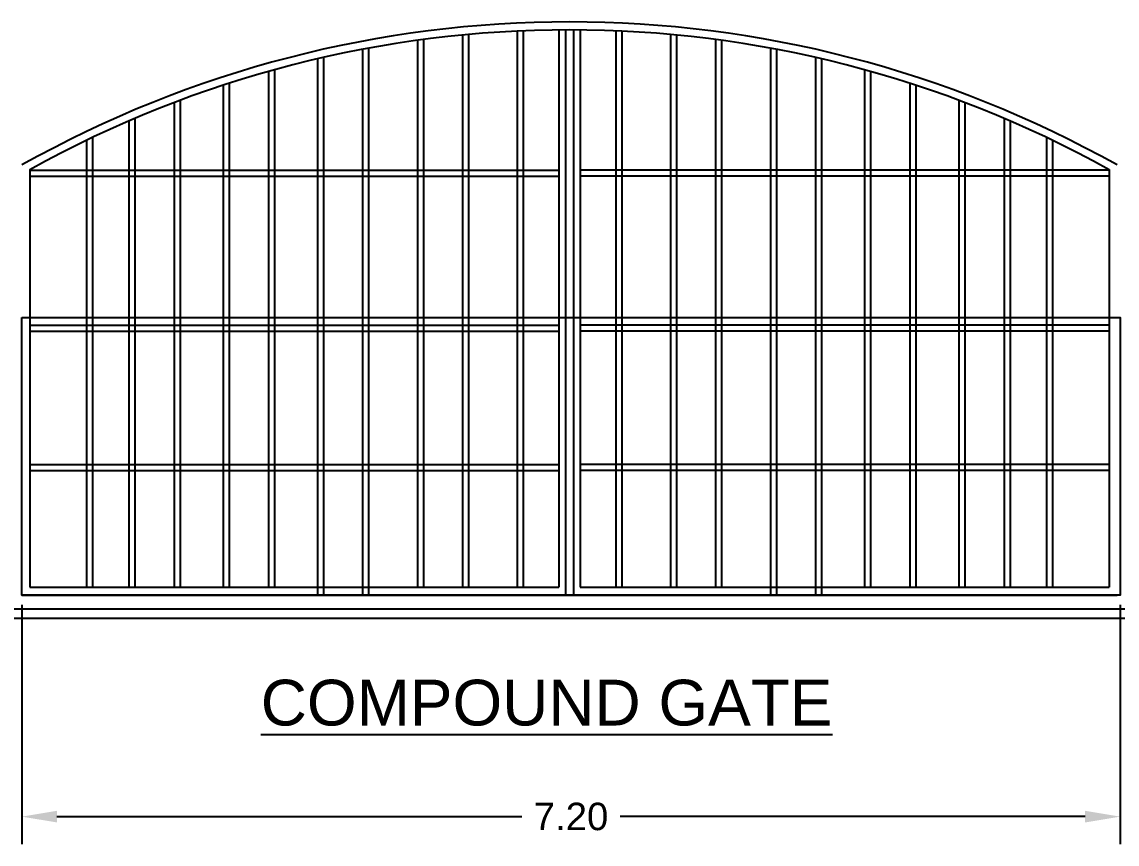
# Model space of a CAD drawing. Header units: metres. Extents: x -53 to 471, y -924 to -843.
# Drawn here: x 457.87 to 465.05, y -893.26 to -887.87 of the extents above; entities that cross this region are included whole.
import ezdxf

# ---------------------------------------------------------------- set-up
doc = ezdxf.new("R2010")
doc.units = ezdxf.units.M
doc.header["$MEASUREMENT"] = 0
doc.header["$PDMODE"] = 3
doc.layers.get('DEFPOINTS').update_dxf_attribs({"lineweight": 5})
doc.layers.add('MAIN_GATE', color=57, linetype='Continuous')
doc.styles.get("Standard").update_dxf_attribs({"font": 'arial.ttf'})
doc.dimstyles.new('STANDARD$0', dxfattribs={"dimtxt": 7, "dimasz": 3, "dimexe": 3, "dimexo": 1, "dimgap": 1.5, "dimtad": 1, "dimdec": 1, "dimzin": 1, "dimdsep": 46, "dimlunit": 4, "dimtxsty": 'Standard', "dimblk": 'OBLIQUE', "dimcen": 0.09375, "dimdle": 1, "dimclrd": 8, "dimclre": 8, "dimclrt": 7, "dimadec": 1, "dimazin": 0, "dimtfac": 1, "dimtdec": 1, "dimtix": 1, "dimtmove": 2, "dimatfit": 3, "dimldrblk": 'ARCHTICK', "dimfxl": 0, "dimfrac": 2, "dimtolj": 1, "dimtzin": 0, "dimarcsym": 0})

# ---------------------------------------------------------------- blocks, each defined once
blk = doc.blocks.new('DDFF')
at = {"color": 7, "lineweight": 25, "ltscale": 72}
for p, q in [((3980.3366, 1458.0031), (3980.3366, 1454.3836)), ((3980.3757, 1458.0068), (3980.3757, 1454.3836)), ((3980.6941, 1458.0288), (3980.6941, 1454.3836)), ((3980.7332, 1458.0305), (3980.7332, 1454.3836)), ((3980.9677, 1458.0368), (3980.9677, 1454.3836)), ((3981.0109, 1458.0368), (3981.0109, 1454.3314)), ((3981.0638, 1458.0368), (3981.0638, 1454.3314)), ((3981.107, 1458.0368), (3981.107, 1454.3836)), ((3981.3415, 1458.0305), (3981.3415, 1454.3836)), ((3981.3806, 1458.0288), (3981.3806, 1454.3836)), ((3981.699, 1458.0068), (3981.699, 1454.3836)), ((3981.7381, 1458.0031), (3981.7381, 1454.3836)), ((3979.6812, 1457.9096), (3979.6812, 1454.3404)), ((3979.7204, 1457.9169), (3979.7204, 1454.3404)), ((3980.0401, 1457.9683), (3980.0401, 1454.3836)), ((3980.0793, 1457.9736), (3980.0793, 1454.3836)), ((3981.9954, 1457.9736), (3981.9954, 1454.3836)), ((3982.0346, 1457.9683), (3982.0346, 1454.3836)), ((3982.3543, 1457.9169), (3982.3543, 1454.3404)), ((3982.3935, 1457.9096), (3982.3935, 1454.3404)), ((3979.3848, 1457.847), (3979.3848, 1454.3404)), ((3979.4239, 1457.856), (3979.4239, 1454.3404)), ((3982.6508, 1457.856), (3982.6508, 1454.3404)), ((3982.6899, 1457.847), (3982.6899, 1454.3404)), ((3979.0632, 1457.7644), (3979.0632, 1454.3836)), ((3979.1023, 1457.7753), (3979.1023, 1454.3836)), ((3982.9724, 1457.7753), (3982.9724, 1454.3836)), ((3983.0115, 1457.7644), (3983.0115, 1454.3836)), ((3978.7667, 1457.6741), (3978.7667, 1454.3836)), ((3978.8059, 1457.6868), (3978.8059, 1454.3836)), ((3983.2688, 1457.6868), (3983.2688, 1454.3836)), ((3983.308, 1457.6741), (3983.308, 1454.3836)), ((3978.4456, 1457.5605), (3978.4456, 1454.3836)), ((3978.4847, 1457.5752), (3978.4847, 1454.3836)), ((3983.59, 1457.5752), (3983.59, 1454.3836)), ((3983.6291, 1457.5605), (3983.6291, 1454.3836)), ((3978.1491, 1457.4402), (3978.1491, 1454.3836)), ((3978.1883, 1457.4569), (3978.1883, 1454.3836)), ((3983.8864, 1457.4569), (3983.8864, 1454.3836)), ((3983.9256, 1457.4402), (3983.9256, 1454.3836)), ((3977.9093, 1457.3315), (3977.9093, 1454.3836)), ((3984.1654, 1457.3315), (3984.1654, 1454.3836)), ((3977.8701, 1457.3127), (3977.8701, 1454.3836)), ((3984.2046, 1457.3127), (3984.2046, 1454.3836)), ((3977.4995, 1457.1207), (3977.4995, 1454.3836)), ((3977.4995, 1457.1176), (3980.9677, 1457.1176)), ((3984.5752, 1457.1176), (3981.107, 1457.1176)), ((3984.5752, 1457.1207), (3984.5752, 1454.3836)), ((3977.4995, 1457.0782), (3980.9677, 1457.0782)), ((3984.5752, 1457.0782), (3981.107, 1457.0782)), ((3977.4995, 1456.1016), (3980.9677, 1456.1016)), ((3977.4995, 1456.0622), (3980.9677, 1456.0622)), ((3984.5752, 1456.1016), (3981.107, 1456.1016)), ((3984.5752, 1456.0622), (3981.107, 1456.0622)), ((3977.4995, 1455.1888), (3980.9677, 1455.1888)), ((3984.5752, 1455.1888), (3981.107, 1455.1888)), ((3977.4995, 1455.1494), (3980.9677, 1455.1494)), ((3984.5752, 1455.1494), (3981.107, 1455.1494)), ((3977.4473, 1454.3314), (3984.6274, 1454.3314)), ((3977.4995, 1454.3836), (3980.9677, 1454.3836)), ((3981.107, 1454.3836), (3984.5752, 1454.3836)), ((3974.89, 1454.1809), (3987.1847, 1454.1809)), ((3977.307, 1454.2414), (3984.7677, 1454.2414))]:
    blk.add_line(p, q, dxfattribs=at)
for radius, start, end in [(7.3408, 60.72206, 119.27794), (7.2886, 60.96218, 119.03782)]:
    blk.add_arc((3981.0373, 1450.7482), radius, start, end, dxfattribs=at)
at = {"color": 3}
blk.add_text('%%UCOMPOUND GATE', height=0.3, dxfattribs=at).set_placement((3979.0132, 1453.4777))
blk = doc.blocks.new('*D845')
at = {"layer": 'DEFPOINTS', "color": 0}
for p in [(457.8682, -891.6304), (465.0682, -891.6304), (457.8682, -893.0813)]:
    blk.add_point(p, dxfattribs=at)
at = {"layer": 'MAIN_GATE', "color": 0, "lineweight": -2}
for p, q in [((457.8682, -891.6929), (457.8682, -893.2613)), ((465.0682, -891.6929), (465.0682, -893.2613)), ((458.0982, -893.0813), (461.1455, -893.0813)), ((464.8382, -893.0813), (461.791, -893.0813))]:
    blk.add_line(p, q, dxfattribs=at)
at = {"layer": 'MAIN_GATE', "color": 0}
for points in [[(458.0982, -893.043), (458.0982, -893.1196), (457.8682, -893.0813)], [(464.8382, -893.043), (464.8382, -893.1196), (465.0682, -893.0813)]]:
    blk.add_solid(points, dxfattribs=at)
at = {"layer": 'MAIN_GATE', "color": 0, "insert": (461.4682, -893.0813), "char_height": 0.18, "attachment_point": 5}
blk.add_mtext('\\A1;7.20', dxfattribs=at)

msp = doc.modelspace()

# ---------------------------------------------------------------- linework, layer by layer
at = {"layer": 'MAIN_GATE', "ltscale": 3}
msp.add_lwpolyline([(457.86824, -889.81044), (465.06824, -889.81044), (465.06824, -891.63044), (457.86824, -891.63044)], close=True, dxfattribs=at)

# ---------------------------------------------------------------- block references
at = {"color": 5, "lineweight": -3}
msp.add_blockref('DDFF', (-3519.5791, -2345.96184), dxfattribs=at)

# ---------------------------------------------------------------- dimensions: what is measured, and where the dimension line sits
at = {"layer": 'MAIN_GATE', "color": 2}
dim = msp.add_linear_dim(base=(457.86824, -893.08131), p1=(465.06824, -891.63044), p2=(457.86824, -891.63044), dimstyle='STANDARD$0', override={"dimtxt": 0.18, "dimasz": 0.23, "dimexe": 0.18, "dimexo": 0.0625, "dimgap": 0.09, "dimtad": 0, "dimtih": 1, "dimtoh": 1, "dimdec": 2, "dimzin": 0, "dimlunit": 2, "dimpost": '', "dimcen": 0.09, "dimdle": 0, "dimclrd": 0, "dimclre": 0, "dimclrt": 0, "dimadec": 0, "dimtdec": 4, "dimtix": 0, "dimtofl": 0, "dimtmove": 0, "dimfrac": 0}, dxfattribs=at)
dim.commit()
dim.dimension.update_dxf_attribs({"geometry": '*D845', "text_midpoint": (461.46824, -893.08131)})

doc.saveas('drawing.dxf')
